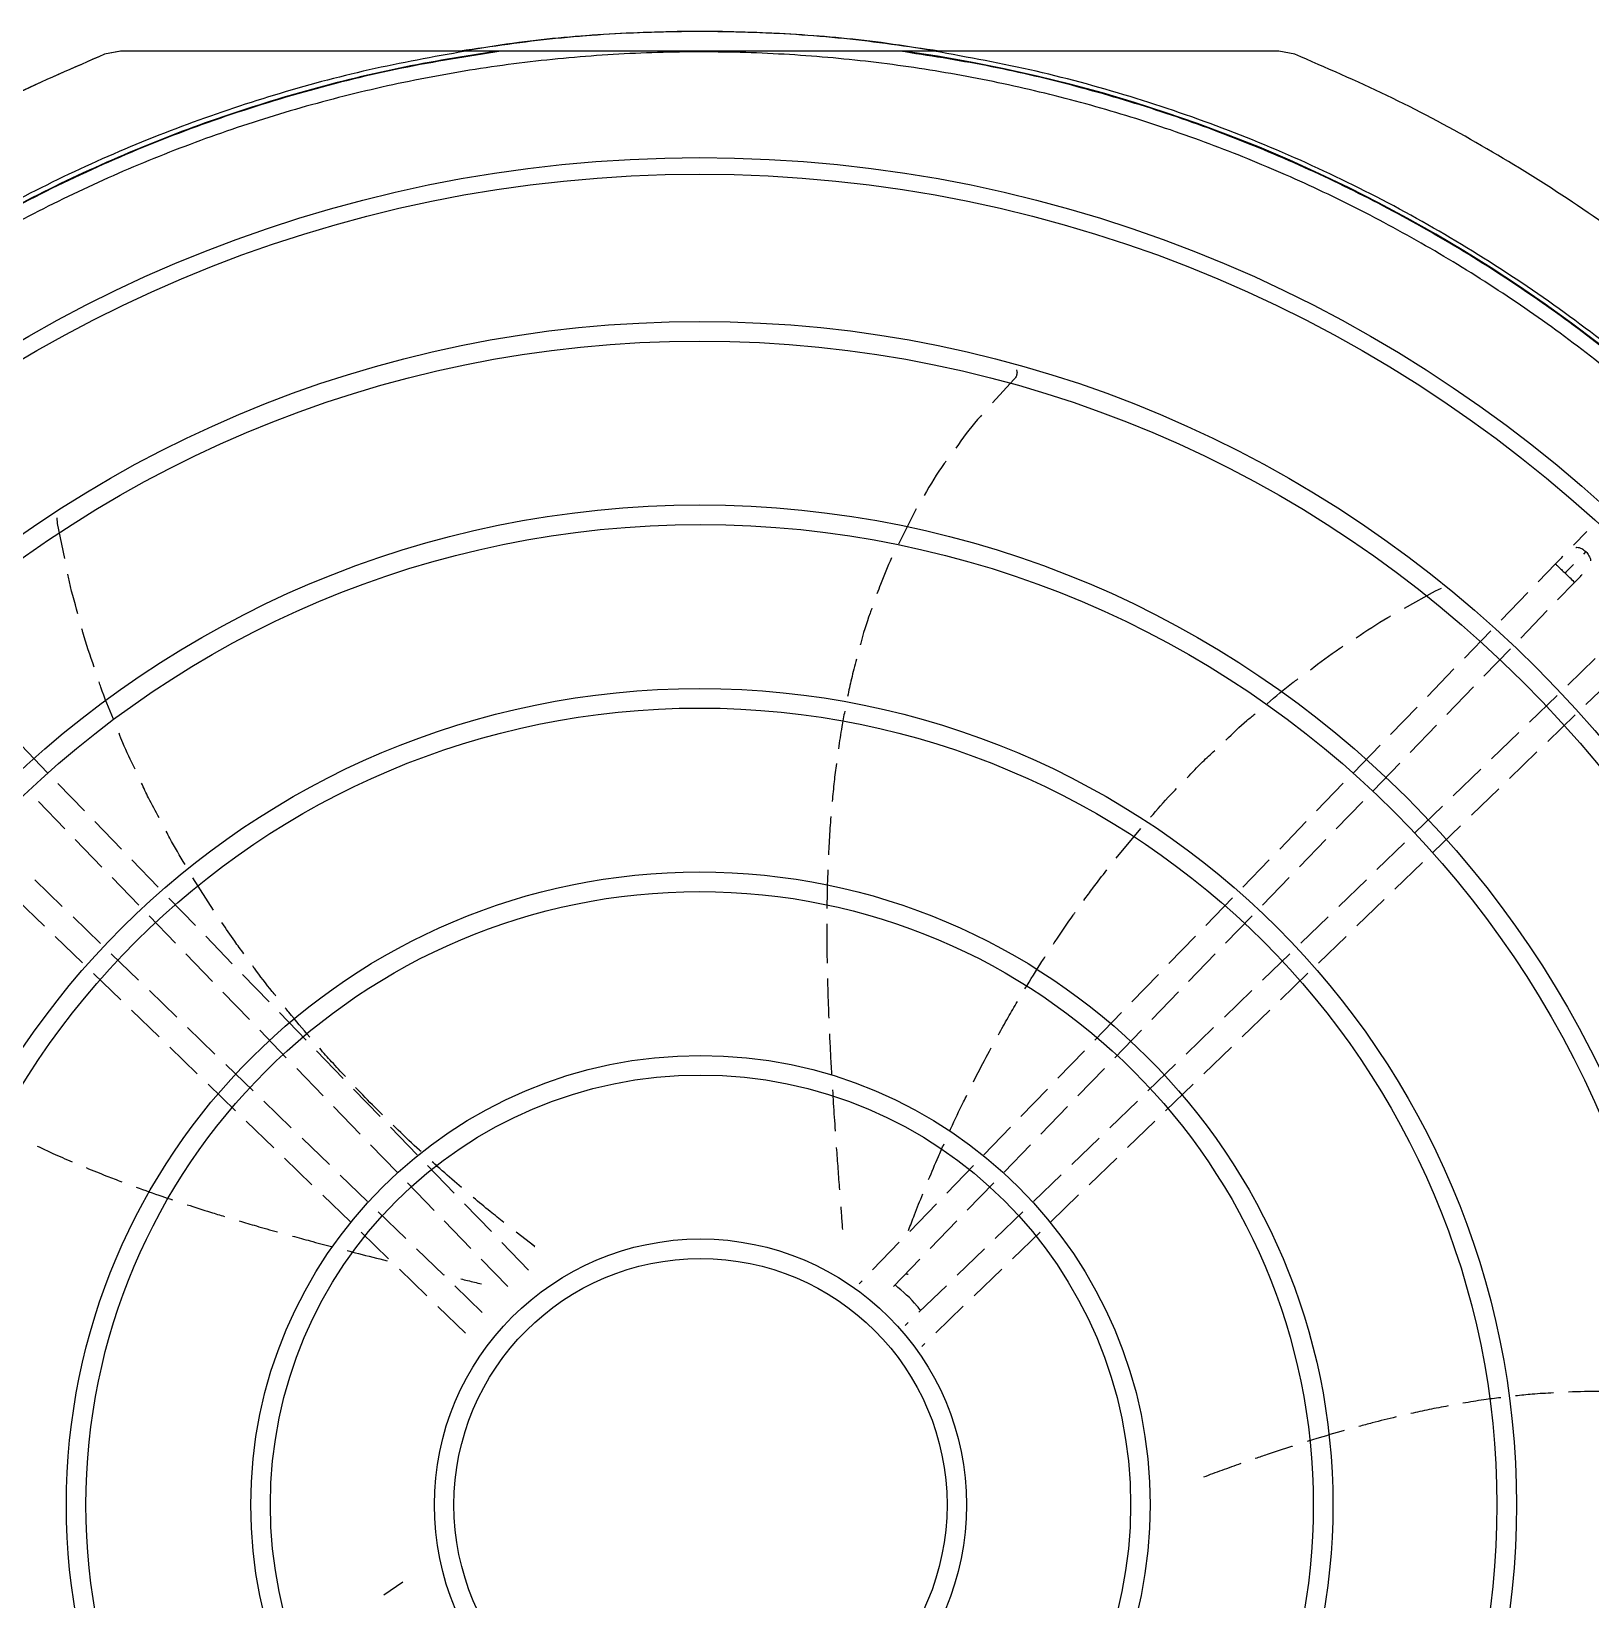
# Model space of a CAD drawing. Extents: x -31 to 236, y -16 to 155.
# Drawn here: x 36.84 to 48.4, y 62.48 to 74.11 of the extents above; entities that cross this region are included whole.
import ezdxf

# ---------------------------------------------------------------- set-up
doc = ezdxf.new("R2010")
doc.units = 0
doc.header["$MEASUREMENT"] = 0
doc.layers.get('0').update_dxf_attribs({"linetype": 'CONTINUOUS'})

msp = doc.modelspace()

# ---------------------------------------------------------------- linework, layer by layer
at = {"color": 7, "linetype": 'Continuous', "lineweight": 25}
for p, q in [((37.49719, 73.9656), (37.3777, 73.94205)), ((37.3777, 73.94205), (37.37848, 73.94205)), ((37.49797, 73.9656), (37.37848, 73.94205)), ((37.49797, 73.9656), (37.49719, 73.9656)), ((40.05469, 73.9656), (37.49797, 73.9656)), ((40.2902, 73.96559), (40.05469, 73.9656)), ((43.53087, 73.9656), (43.30404, 73.9656)), ((46.0876, 73.9656), (43.53087, 73.9656)), ((46.20709, 73.94205), (46.0876, 73.9656)), ((44.12291, 71.52914), (43.96512, 71.35556)), ((43.39704, 70.56923), (43.26593, 70.30804)), ((37.02973, 70.46119), (37.02615, 70.50347)), ((37.03038, 70.46119), (37.02674, 70.50387)), ((37.03038, 70.46119), (37.02973, 70.46119)), ((37.08244, 70.20035), (37.03038, 70.46119)), ((48.37144, 70.40111), (48.27448, 70.3004)), ((48.13977, 70.16076), (48.01092, 70.02749)), ((47.02102, 69.83318), (47.25027, 69.96171)), ((47.24963, 69.96171), (47.29309, 69.98001)), ((47.25027, 69.96171), (47.24963, 69.96171)), ((47.25027, 69.96171), (47.29329, 69.97984)), ((47.93442, 69.94837), (47.73699, 69.74418)), ((48.15584, 69.89418), (48.28125, 70.02388)), ((47.88192, 69.61088), (48.07897, 69.81468)), ((47.66029, 69.66486), (47.46376, 69.46161)), ((47.60804, 69.32762), (47.80539, 69.53174)), ((47.38646, 69.38166), (47.18933, 69.17778)), ((48.43487, 69.45829), (48.23105, 69.26121)), ((47.33447, 69.0447), (47.53167, 69.24864)), ((48.36483, 69.11674), (48.56916, 69.31431)), ((48.15174, 69.18452), (47.94824, 68.98776)), ((47.11306, 69.0989), (46.91592, 68.89501)), ((48.08184, 68.84311), (48.28561, 69.04015)), ((47.06084, 68.7617), (47.2579, 68.9655)), ((47.8687, 68.91085), (47.66498, 68.71387)), ((36.95603, 68.61097), (36.75884, 68.81491)), ((46.83874, 68.81519), (46.64184, 68.61155)), ((46.78679, 68.47827), (46.9844, 68.68264)), ((47.79833, 68.56899), (48.00236, 68.76627)), ((47.58577, 68.63729), (47.38198, 68.44024)), ((37.22974, 68.32788), (37.03197, 68.53242)), ((46.56588, 68.53299), (46.36766, 68.32798)), ((47.51571, 68.29572), (47.71961, 68.49287)), ((36.88743, 68.39872), (37.08446, 68.19495)), ((46.51372, 68.19585), (46.71026, 68.39912)), ((47.30254, 68.36343), (47.09934, 68.16695)), ((37.50336, 68.04491), (37.30573, 68.24929)), ((44.88058, 67.97798), (45.06314, 68.19845)), ((46.29133, 68.24905), (46.09411, 68.04507)), ((47.23171, 68.02112), (47.43594, 68.21859)), ((37.16094, 68.11585), (37.3582, 67.91183)), ((46.24003, 67.9128), (46.43644, 68.11592)), ((47.02002, 68.09026), (46.81566, 67.89266)), ((37.77705, 67.76184), (37.58057, 67.96505)), ((46.01726, 67.96559), (45.82018, 67.76177)), ((46.94871, 67.74749), (47.15278, 67.94481)), ((37.06394, 67.61971), (36.86079, 67.81613)), ((37.43437, 67.83306), (37.63155, 67.62913)), ((38.18605, 67.5925), (38.03381, 67.83265)), ((45.96568, 67.62906), (46.16363, 67.83378)), ((46.73725, 67.81684), (46.53267, 67.61904)), ((36.72793, 67.67077), (36.93234, 67.47313)), ((38.0516, 67.47789), (37.85453, 67.68171)), ((45.74363, 67.68259), (45.54669, 67.47891)), ((46.66606, 67.47418), (46.86917, 67.67058)), ((37.34782, 67.34522), (37.14423, 67.54207)), ((37.70805, 67.55002), (37.90561, 67.34569)), ((45.69216, 67.34617), (45.88956, 67.55033)), ((46.45335, 67.54234), (46.25059, 67.34629)), ((37.0117, 67.3964), (37.21489, 67.19993)), ((38.3259, 67.19421), (38.12848, 67.39839)), ((45.47005, 67.39965), (45.27275, 67.1956)), ((46.38197, 67.1995), (46.58646, 67.39722)), ((37.63035, 67.07204), (37.4273, 67.26836)), ((37.98156, 67.26714), (38.17901, 67.06293)), ((45.41857, 67.06322), (45.61562, 67.26701)), ((46.17042, 67.26877), (45.96693, 67.07202)), ((37.29507, 67.1224), (37.4991, 66.92512)), ((38.59907, 66.91168), (38.40222, 67.11528)), ((45.19511, 67.1153), (44.9981, 66.91155)), ((46.09913, 66.92602), (46.30344, 67.12356)), ((37.91409, 66.79768), (37.71042, 66.99461)), ((38.25592, 66.98338), (38.45257, 66.78001)), ((45.14539, 66.78069), (45.34242, 66.98446)), ((45.88754, 66.99525), (45.68369, 66.79815)), ((37.57842, 66.84843), (37.78266, 66.65094)), ((38.87419, 66.62715), (38.6766, 66.8315)), ((44.92078, 66.83158), (44.72338, 66.62742)), ((45.81604, 66.6523), (46.01998, 66.84949)), ((38.19714, 66.524), (37.99261, 66.72176)), ((38.52897, 66.70099), (38.72647, 66.49673)), ((44.87111, 66.49702), (45.06805, 66.7007)), ((45.6041, 66.72119), (45.40032, 66.52415)), ((37.86158, 66.57464), (38.06542, 66.37755)), ((45.53185, 66.37751), (45.73575, 66.57466)), ((38.48023, 66.25028), (38.27659, 66.44718)), ((39.1485, 66.34345), (38.95067, 66.54805)), ((44.64665, 66.54807), (44.44949, 66.34415)), ((45.32137, 66.44782), (45.11738, 66.25058)), ((38.80334, 66.41723), (39.00048, 66.21334)), ((44.59724, 66.21378), (44.79418, 66.41745)), ((38.14549, 66.30012), (38.34976, 66.10262)), ((39.42297, 66.05959), (39.22517, 66.26416)), ((44.37238, 66.26441), (44.17465, 66.05991)), ((45.24787, 66.10293), (45.45209, 66.30039)), ((38.76271, 65.97715), (38.55897, 66.17415)), ((39.07668, 66.13453), (39.27422, 65.93023)), ((44.3235, 65.93067), (44.52047, 66.13437)), ((45.03888, 66.17467), (44.83456, 65.97712)), ((38.42833, 66.02664), (38.63305, 65.82869)), ((44.96512, 65.82953), (45.16886, 66.02653)), ((39.04588, 65.70335), (38.8427, 65.8998)), ((39.69707, 65.7761), (39.4994, 65.98054)), ((44.09781, 65.98044), (43.90052, 65.7764)), ((44.75566, 65.90082), (44.55136, 65.70328)), ((38.71291, 65.75148), (38.9168, 65.55434)), ((39.35063, 65.85121), (39.5474, 65.64771)), ((44.05021, 65.64802), (44.2467, 65.85124)), ((44.68054, 65.55437), (44.8856, 65.75265)), ((39.97246, 65.49128), (39.77445, 65.69607)), ((43.82304, 65.69627), (43.62572, 65.49219)), ((39.32972, 65.4289), (39.12565, 65.62622)), ((39.62458, 65.56788), (39.82181, 65.3639)), ((43.7763, 65.36473), (43.97292, 65.56808)), ((44.47251, 65.62704), (44.26789, 65.4292)), ((38.99633, 65.47744), (39.20127, 65.27928)), ((40.24765, 65.20668), (40.04866, 65.41248)), ((43.54864, 65.41248), (43.34992, 65.20695)), ((44.39636, 65.27959), (44.60195, 65.47838)), ((39.61201, 65.15596), (39.40846, 65.35277)), ((39.89744, 65.28568), (40.09565, 65.08069)), ((43.50193, 65.08097), (43.69953, 65.28533)), ((44.18951, 65.35341), (43.98481, 65.15549)), ((39.28032, 65.20285), (39.48477, 65.00517)), ((40.56847, 65.09685), (40.43055, 65.20301)), ((44.11225, 65.00489), (44.31766, 65.2035)), ((39.89528, 64.88205), (39.69226, 65.07836)), ((40.52332, 64.92157), (40.32489, 65.12679)), ((40.54584, 65.11378), (40.54529, 65.11378)), ((40.56261, 65.10112), (40.56827, 65.09685)), ((40.56827, 65.09685), (40.56847, 65.09685)), ((43.27272, 65.12711), (43.07469, 64.9223)), ((43.9056, 65.0789), (43.70237, 64.88239)), ((40.17222, 65.0015), (40.36868, 64.79832)), ((43.22867, 64.79836), (43.42551, 65.00194)), ((39.56524, 64.92736), (39.76978, 64.72959)), ((39.88926, 64.88787), (39.89832, 64.88566)), ((42.99718, 64.84214), (42.97546, 64.81967)), ((43.82789, 64.72994), (44.03273, 64.928)), ((40.17943, 64.60731), (39.97525, 64.80473)), ((43.62223, 64.8049), (43.41844, 64.60786)), ((39.85006, 64.65196), (40.05519, 64.45362)), ((43.54301, 64.45448), (43.74754, 64.65225)), ((43.33915, 64.53119), (43.31711, 64.50988)), ((43.44013, 64.35501), (43.46311, 64.37722)), ((39.59074, 62.60528), (39.44913, 62.50777))]:
    msp.add_line(p, q, dxfattribs=at)
at = {"color": 8, "linetype": 'Continuous', "lineweight": 25}
msp.add_line((48.3653, 70.25244), (48.34697, 70.23341), dxfattribs=at)
for centre, radius in [((41.79199, 63.17881), 9.99706), ((41.79199, 63.1782), 9.87436), ((41.79199, 63.17881), 8.78089), ((41.79199, 63.1782), 8.63615), ((41.79199, 63.1782), 7.41998), ((41.79818, 63.17829), 7.27453), ((41.79199, 63.1782), 6.05846), ((41.79199, 63.1782), 5.9131), ((41.79199, 63.1782), 4.69694), ((41.79199, 63.1782), 4.55158), ((41.79818, 63.1782), 3.33542), ((41.79818, 63.17829), 3.18997), ((41.79818, 63.1782), 1.9739), ((41.79818, 63.17829), 1.82845)]:
    msp.add_circle(centre, radius)
at = {"color": 7, "linetype": 'Continuous', "lineweight": 25}
msp.add_arc((41.7971, 63.17819), 10.89215, 277.952419, 82.047581, dxfattribs=at)
at = {"color": 8, "linetype": 'Continuous', "lineweight": 25}
msp.add_arc((37.13028, 58.59711), 15.96606, 45.699879, 46.052529, dxfattribs=at)
at = {"color": 7, "linetype": 'Continuous', "lineweight": 25}
for points, knots in [([(43.56857, 73.9656), (43.33308, 73.99982), (42.86209, 74.06827), (42.14898, 74.11245), (41.43503, 74.11245), (40.72192, 74.06827), (40.25093, 73.99982), (40.01544, 73.9656)], [0, 0, 0, 0, 0.20000006, 0.40000001, 0.59999999, 0.79999994, 1, 1, 1, 1]), ([(43.49981, 73.97241), (43.37926, 73.99231), (43.03721, 74.04877), (42.46749, 74.09653), (41.79424, 74.11941), (41.12097, 74.09683), (40.54997, 74.04916), (40.20666, 73.99262), (40.08486, 73.97256)], [0, 0, 0, 0, 0.10683841, 0.30314296, 0.49944752, 0.69575221, 0.89205686, 1, 1, 1, 1]), ([(40.05469, 73.9656), (39.81609, 73.92243), (39.3389, 73.83611), (38.63604, 73.64662), (37.94661, 73.41419), (37.27436, 73.13552), (36.62207, 72.813), (35.99274, 72.44771), (35.38891, 72.04155), (34.81412, 71.5955), (34.26769, 71.11453), (33.93197, 70.76459), (33.76412, 70.58962)], [0, 0, 0, 0, 0.09999998, 0.20000011, 0.30000004, 0.40000004, 0.50000007, 0.60000006, 0.70000007, 0.80000001, 0.90000002, 1, 1, 1, 1]), ([(40.2902, 73.96559), (40.04505, 73.9264), (39.55476, 73.84801), (38.83169, 73.66708), (38.12196, 73.44077), (37.42955, 73.16553), (36.75749, 72.84392), (36.10903, 72.47702), (35.48695, 72.06688), (34.89507, 71.61455), (34.33276, 71.12528), (33.9878, 70.76817), (33.81531, 70.58962)], [0, 0, 0, 0, 0.09999995, 0.19999994, 0.30000004, 0.39999999, 0.49999996, 0.59999997, 0.69999999, 0.8, 0.89999999, 1, 1, 1, 1]), ([(40.31865, 73.9656), (40.07269, 73.92691), (39.58076, 73.84953), (38.85516, 73.66969), (38.14289, 73.44415), (37.44794, 73.16935), (36.77339, 72.84785), (36.12254, 72.48075), (35.49817, 72.07011), (34.90415, 71.61697), (34.33984, 71.12665), (33.99372, 70.76863), (33.82066, 70.58962)], [0, 0, 0, 0, 0.1, 0.20000001, 0.29999999, 0.39999993, 0.50000004, 0.6, 0.69999999, 0.80000002, 0.90000003, 1, 1, 1, 1]), ([(33.9667, 55.76677), (34.10923, 55.62104), (34.39637, 55.32745), (34.86122, 54.91627), (35.3538, 54.52574), (35.87508, 54.16095), (36.4231, 53.82377), (36.99583, 53.51716), (37.59063, 53.24364), (38.20412, 53.00559), (38.83329, 52.80476), (39.47481, 52.64254), (40.12507, 52.52), (40.78036, 52.43768), (41.43707, 52.39572), (42.09176, 52.3938), (42.74031, 52.43119), (43.37932, 52.50667), (44.0056, 52.61862), (44.61693, 52.76533), (45.21083, 52.94481), (45.78813, 53.15593), (46.35253, 53.39943), (46.90724, 53.67733), (47.45209, 53.99099), (47.9839, 54.3402), (48.49988, 54.72463), (48.99661, 55.14329), (49.47078, 55.59471), (49.91889, 56.07661), (50.33824, 56.58684), (50.72627, 57.12284), (51.08068, 57.68163), (51.39958, 58.25998), (51.68151, 58.85458), (51.92549, 59.46211), (52.13069, 60.07849), (52.29696, 60.70008), (52.42465, 61.32334), (52.5145, 61.94558), (52.56747, 62.56375), (52.58489, 63.17819), (52.56747, 63.79263), (52.5145, 64.41079), (52.42465, 65.03303), (52.29697, 65.6563), (52.13069, 66.27789), (51.9255, 66.89427), (51.68152, 67.50179), (51.39959, 68.09639), (51.08069, 68.67475), (50.72627, 69.23354), (50.33824, 69.76953), (49.9189, 70.27976), (49.47079, 70.76167), (48.99662, 71.21309), (48.49989, 71.63175), (47.98391, 72.01619), (47.4521, 72.36538), (46.90725, 72.67906), (46.35254, 72.95696), (45.78814, 73.20046), (45.21084, 73.41158), (44.61694, 73.59105), (44.00562, 73.73777), (43.37933, 73.84972), (42.74032, 73.9252), (42.09177, 73.96259), (41.43709, 73.96067), (40.78038, 73.91871), (40.12508, 73.8364), (39.47482, 73.71385), (38.8333, 73.55164), (38.20414, 73.3508), (37.59065, 73.11276), (36.99584, 72.83923), (36.42311, 72.53262), (35.87509, 72.19545), (35.35382, 71.83066), (34.86124, 71.44013), (34.39638, 71.02895), (34.10923, 70.73535), (33.9667, 70.58962)], [0, 0, 0, 0, 0.01189592, 0.02396584, 0.03619649, 0.04857359, 0.06108194, 0.07373471, 0.0864717, 0.09927432, 0.11212355, 0.12500004, 0.13787625, 0.15072533, 0.16352795, 0.17626509, 0.18891813, 0.20142621, 0.21380317, 0.22603385, 0.23810393, 0.25000004, 0.2618959, 0.27396585, 0.28619652, 0.29857361, 0.31108196, 0.32373474, 0.33647171, 0.34927432, 0.36212355, 0.37500004, 0.38787624, 0.40072531, 0.41352793, 0.42626506, 0.4389181, 0.45142619, 0.46380314, 0.47603381, 0.48810388, 0.50000001, 0.51189586, 0.52396581, 0.53619649, 0.54857357, 0.56108191, 0.57373469, 0.58647168, 0.59927428, 0.6121235, 0.62499999, 0.63787621, 0.65072529, 0.66352791, 0.67626502, 0.68891805, 0.70142614, 0.71380312, 0.72603376, 0.73810387, 0.74999998, 0.76189582, 0.77396578, 0.78619645, 0.79857355, 0.81108188, 0.82373468, 0.83647168, 0.84927427, 0.86212351, 0.87499998, 0.88787621, 0.90072531, 0.91352792, 0.92626504, 0.93891808, 0.95142617, 0.96380314, 0.97603381, 0.98810396, 1, 1, 1, 1]), ([(37.3777, 73.94205), (37.14892, 73.84321), (36.69134, 73.64553), (36.03077, 73.29409), (35.39326, 72.90338), (34.78027, 72.47429), (34.39644, 72.15629), (34.20452, 71.99729)], [0, 0, 0, 0, 0.1999999, 0.39999997, 0.59999992, 0.79999992, 1, 1, 1, 1]), ([(37.37848, 73.94205), (37.1497, 73.84321), (36.69212, 73.64553), (36.03155, 73.29409), (35.39404, 72.90338), (34.78105, 72.47429), (34.39722, 72.15629), (34.2053, 71.99729)], [0, 0, 0, 0, 0.1999999, 0.39999997, 0.59999992, 0.79999992, 1, 1, 1, 1]), ([(40.31865, 73.9656), (40.31166, 73.9656), (40.30235, 73.9656), (40.29344, 73.9656), (40.29081, 73.9656), (40.29039, 73.9656), (40.2902, 73.9656)], [0, 0, 0, 0, 0.63974279, 0.8525965, 0.93200225, 1, 1, 1, 1]), ([(43.27569, 73.9656), (43.23392, 73.9656), (43.13799, 73.9656), (42.97138, 73.9656), (42.79845, 73.9656), (42.62464, 73.9656), (42.4555, 73.9656), (42.25978, 73.9656), (42.02967, 73.9656), (41.8009, 73.9656), (41.5965, 73.9656), (41.43284, 73.9656), (41.28821, 73.9656), (41.1541, 73.9656), (41.03242, 73.9656), (40.92049, 73.9656), (40.7806, 73.9656), (40.62168, 73.9656), (40.45521, 73.9656), (40.3593, 73.9656), (40.31865, 73.9656)], [0, 0, 0, 0, 0.04324317, 0.09933434, 0.16898775, 0.21860555, 0.2752728, 0.34015491, 0.4166497, 0.50809633, 0.57162648, 0.62346281, 0.67367881, 0.71796208, 0.75916534, 0.79680324, 0.83124432, 0.90075693, 0.95793437, 1, 1, 1, 1]), ([(43.27568, 52.3908), (43.4901, 52.42397), (43.91896, 52.4903), (44.55325, 52.63831), (45.17807, 52.8212), (45.79072, 53.04183), (46.38913, 53.29846), (46.97112, 53.59043), (47.53464, 53.91664), (48.07767, 54.27593), (48.59826, 54.66702), (49.09456, 55.08851), (49.5648, 55.5389), (50.00729, 56.01657), (50.42045, 56.51983), (50.80281, 57.04687), (51.153, 57.5958), (51.46978, 58.16468), (51.752, 58.75147), (51.99867, 59.35406), (52.2089, 59.97032), (52.38194, 60.59804), (52.51717, 61.23497), (52.61411, 61.87884), (52.67241, 62.52735), (52.69187, 63.17819), (52.67241, 63.82903), (52.61411, 64.47754), (52.51717, 65.12141), (52.38194, 65.75835), (52.2089, 66.38606), (51.99867, 67.00232), (51.75201, 67.60492), (51.46978, 68.1917), (51.15301, 68.76058), (50.80281, 69.30952), (50.42045, 69.83655), (50.00729, 70.33981), (49.5648, 70.81748), (49.09457, 71.26787), (48.59827, 71.68936), (48.07768, 72.08045), (47.53465, 72.43974), (46.97113, 72.76595), (46.38914, 73.05793), (45.79073, 73.31456), (45.17808, 73.53519), (44.55326, 73.71808), (43.91897, 73.86608), (43.49011, 73.93242), (43.27569, 73.96559)], [0, 0, 0, 0, 0.02083334, 0.04166665, 0.06250003, 0.08333335, 0.10416665, 0.125, 0.1458333, 0.16666668, 0.18749997, 0.20833336, 0.22916668, 0.25000001, 0.27083332, 0.29166664, 0.31250001, 0.33333334, 0.35416664, 0.37499996, 0.39583334, 0.41666666, 0.43749998, 0.4583333, 0.47916665, 0.5, 0.5208333, 0.54166664, 0.5625, 0.58333332, 0.60416664, 0.62499998, 0.64583333, 0.66666665, 0.68749999, 0.70833331, 0.72916664, 0.74999997, 0.77083333, 0.79166666, 0.81249999, 0.83333331, 0.85416669, 0.875, 0.89583335, 0.91666666, 0.9375, 0.95833334, 0.97916668, 1, 1, 1, 1]), ([(43.30404, 73.9656), (43.30384, 73.9656), (43.3034, 73.9656), (43.30072, 73.9656), (43.29185, 73.9656), (43.28259, 73.9656), (43.27569, 73.9656)], [0, 0, 0, 0, 0.0693699, 0.15028831, 0.36656205, 1, 1, 1, 1]), ([(43.53089, 52.39079), (43.78375, 52.43684), (44.28946, 52.52893), (45.0333, 52.73443), (45.76163, 52.98804), (46.47005, 53.29339), (47.15525, 53.64764), (47.81374, 54.04939), (48.44229, 54.49653), (49.03775, 54.98689), (49.59716, 55.51799), (50.11774, 56.08721), (50.5969, 56.69171), (51.03225, 57.32848), (51.42164, 57.99436), (51.76311, 58.68603), (52.05497, 59.40006), (52.29578, 60.13288), (52.48432, 60.88085), (52.61967, 61.64026), (52.70115, 62.40731), (52.72836, 63.1782), (52.70115, 63.9491), (52.61967, 64.71615), (52.48432, 65.47556), (52.29577, 66.22353), (52.05496, 66.95635), (51.7631, 67.67037), (51.42163, 68.36204), (51.03224, 69.02792), (50.59689, 69.6647), (50.11773, 70.2692), (49.59715, 70.83841), (49.03774, 71.36952), (48.44228, 71.85987), (47.81373, 72.30701), (47.15523, 72.70876), (46.47004, 73.06301), (45.76162, 73.36835), (45.03328, 73.62197), (44.28945, 73.82747), (43.78373, 73.91956), (43.53087, 73.9656)], [0, 0, 0, 0, 0.02500002, 0.05000002, 0.07500002, 0.10000003, 0.12499999, 0.15000004, 0.17499999, 0.20000003, 0.22500003, 0.25, 0.27500001, 0.30000002, 0.325, 0.35000002, 0.375, 0.4, 0.42500002, 0.45000001, 0.47500003, 0.50000003, 0.52499999, 0.55000001, 0.57500001, 0.6, 0.62500003, 0.65, 0.67500002, 0.70000003, 0.72500002, 0.75000002, 0.77499999, 0.80000001, 0.825, 0.85000003, 0.87500003, 0.89999998, 0.92500001, 0.95, 0.975, 1, 1, 1, 1]), ([(49.38027, 71.99729), (49.18835, 72.15629), (48.80452, 72.47429), (48.19153, 72.90338), (47.55403, 73.29409), (46.89345, 73.64553), (46.43588, 73.84321), (46.20709, 73.94205)], [0, 0, 0, 0, 0.20000021, 0.40000034, 0.60000016, 0.8000001, 1, 1, 1, 1]), ([(44.14165, 71.60136), (44.14205, 71.60055), (44.14608, 71.59235), (44.14681, 71.57418), (44.14021, 71.54913), (44.12889, 71.53606), (44.12291, 71.52914)], [0, 0, 0, 0, 0.03441779, 0.34674817, 0.65470446, 1, 1, 1, 1]), ([(43.88196, 71.26408), (43.87193, 71.2532), (43.80219, 71.17746), (43.7429, 71.09252), (43.69212, 71.01978)], [0, 0, 0, 0, 0.14368106, 1, 1, 1, 1]), ([(43.61848, 70.92245), (43.61415, 70.91676), (43.55357, 70.83724), (43.50419, 70.74962), (43.45835, 70.66827)], [0, 0, 0, 0, 0.07155229, 1, 1, 1, 1]), ([(43.21515, 70.20483), (43.18651, 70.13964), (43.1479, 70.05175), (43.1157, 69.9612), (43.10738, 69.93782)], [0, 0, 0, 0, 0.74172959, 1, 1, 1, 1]), ([(48.19349, 70.21636), (48.18525, 70.20782), (48.16812, 70.19008), (48.14943, 70.17075), (48.13973, 70.16071)], [0, 0, 0, 0, 0.48080331, 1, 1, 1, 1]), ([(37.1812, 69.79083), (37.15495, 69.88079), (37.12657, 69.97804), (37.10709, 70.0768), (37.10563, 70.08421)], [0, 0, 0, 0, 0.92498512, 1, 1, 1, 1]), ([(48.27227, 70.156), (48.261, 70.14434), (48.24086, 70.12349), (48.21993, 70.10183), (48.21071, 70.0923)], [0, 0, 0, 0, 0.55959197, 1, 1, 1, 1]), ([(48.28125, 70.02388), (48.29084, 70.0338), (48.31001, 70.05364), (48.3294, 70.07369), (48.33765, 70.08226), (48.33791, 70.08253)], [0, 0, 0, 0, 0.49208074, 0.98383176, 1, 1, 1, 1]), ([(43.06914, 69.83238), (43.06461, 69.81998), (43.03244, 69.73183), (43.00382, 69.641), (42.9834, 69.56176), (42.98312, 69.56069)], [0, 0, 0, 0, 0.13901916, 0.98836936, 1, 1, 1, 1]), ([(46.66173, 69.61278), (46.73843, 69.665), (46.82192, 69.72185), (46.90959, 69.77072), (46.91672, 69.7747)], [0, 0, 0, 0, 0.91860531, 1, 1, 1, 1]), ([(37.30225, 69.39384), (37.2715, 69.47976), (37.23788, 69.5737), (37.21294, 69.66976), (37.21081, 69.67796)], [0, 0, 0, 0, 0.91463814, 1, 1, 1, 1]), ([(46.3216, 69.37525), (46.3931, 69.43045), (46.47209, 69.49143), (46.55577, 69.54481), (46.5637, 69.54987)], [0, 0, 0, 0, 0.9052251, 1, 1, 1, 1]), ([(42.95565, 69.45424), (42.94251, 69.40541), (42.91786, 69.31381), (42.89857, 69.22091), (42.88957, 69.17752)], [0, 0, 0, 0, 0.53302143, 1, 1, 1, 1]), ([(37.44415, 69.00967), (37.41075, 69.08818), (37.37215, 69.17893), (37.34197, 69.27238), (37.3379, 69.28498)], [0, 0, 0, 0, 0.86519445, 1, 1, 1, 1]), ([(46.00075, 69.12238), (46.0642, 69.17759), (46.13827, 69.24203), (46.21749, 69.29933), (46.22884, 69.30755)], [0, 0, 0, 0, 0.85662034, 1, 1, 1, 1]), ([(42.86811, 69.06888), (42.86071, 69.03045), (42.84283, 68.93754), (42.82914, 68.84392), (42.82111, 68.78902)], [0, 0, 0, 0, 0.41362392, 1, 1, 1, 1]), ([(45.69541, 68.85364), (45.74647, 68.90333), (45.81631, 68.97129), (45.89168, 69.03255), (45.91195, 69.04902)], [0, 0, 0, 0, 0.73116059, 1, 1, 1, 1]), ([(37.60449, 68.63871), (37.57287, 68.70288), (37.52988, 68.79013), (37.49495, 68.88058), (37.48572, 68.9045)], [0, 0, 0, 0, 0.73556522, 1, 1, 1, 1]), ([(45.40754, 68.5741), (45.44502, 68.61387), (45.51123, 68.6841), (45.58241, 68.74898), (45.61328, 68.77712)], [0, 0, 0, 0, 0.56623899, 1, 1, 1, 1]), ([(42.80636, 68.67983), (42.80045, 68.63507), (42.78808, 68.54141), (42.77962, 68.44732), (42.7752, 68.39821)], [0, 0, 0, 0, 0.47798608, 1, 1, 1, 1]), ([(37.7824, 68.27674), (37.75569, 68.3255), (37.70933, 68.41017), (37.66959, 68.49791), (37.65275, 68.53511)], [0, 0, 0, 0, 0.57600757, 1, 1, 1, 1]), ([(45.13606, 68.28098), (45.18547, 68.33807), (45.24823, 68.41058), (45.31516, 68.47899), (45.3294, 68.49354)], [0, 0, 0, 0, 0.78724041, 1, 1, 1, 1]), ([(42.76548, 68.28682), (42.76091, 68.22861), (42.75349, 68.13397), (42.74934, 68.03914), (42.74774, 68.00264)], [0, 0, 0, 0, 0.61508368, 1, 1, 1, 1]), ([(37.97668, 67.92925), (37.93741, 67.99426), (37.888, 68.07606), (37.84377, 68.16054), (37.8347, 68.17787)], [0, 0, 0, 0, 0.79481491, 1, 1, 1, 1]), ([(42.7425, 67.89019), (42.74009, 67.81908), (42.73685, 67.72356), (42.73613, 67.62801), (42.73595, 67.60358)], [0, 0, 0, 0, 0.74440751, 1, 1, 1, 1]), ([(44.64189, 67.66383), (44.66394, 67.69458), (44.71916, 67.77156), (44.77772, 67.84601), (44.81289, 67.89073)], [0, 0, 0, 0, 0.39944591, 1, 1, 1, 1]), ([(38.41127, 67.2683), (38.38851, 67.29922), (38.3325, 67.37529), (38.27992, 67.45378), (38.24871, 67.50037)], [0, 0, 0, 0, 0.40642054, 1, 1, 1, 1]), ([(44.41609, 67.33994), (44.42406, 67.35213), (44.47126, 67.42431), (44.52467, 67.50256), (44.57177, 67.56729), (44.57647, 67.57375)], [0, 0, 0, 0, 0.15458064, 0.9155957, 1, 1, 1, 1]), ([(42.73483, 67.48963), (42.73483, 67.48953), (42.73409, 67.42549), (42.73503, 67.3285), (42.73689, 67.23165), (42.73752, 67.19871)], [0, 0, 0, 0, 0.00104442, 0.66025061, 1, 1, 1, 1]), ([(38.64974, 66.95332), (38.64021, 66.96517), (38.58575, 67.03285), (38.52787, 67.10774), (38.48129, 67.17195), (38.47702, 67.17783)], [0, 0, 0, 0, 0.16161629, 0.92321009, 1, 1, 1, 1]), ([(44.20483, 67.00742), (44.24607, 67.07518), (44.29496, 67.15552), (44.34726, 67.23498), (44.35544, 67.24742)], [0, 0, 0, 0, 0.84343876, 1, 1, 1, 1]), ([(42.7397, 67.08466), (42.74095, 67.03748), (42.74355, 66.93952), (42.74757, 66.84162), (42.74965, 66.79086)], [0, 0, 0, 0, 0.48157207, 1, 1, 1, 1]), ([(44.00767, 66.66608), (44.03125, 66.709), (44.07634, 66.7911), (44.12573, 66.874), (44.1493, 66.91357)], [0, 0, 0, 0, 0.52277898, 1, 1, 1, 1]), ([(38.90065, 66.6498), (38.84855, 66.71041), (38.78705, 66.78197), (38.72742, 66.85652), (38.7183, 66.86792)], [0, 0, 0, 0, 0.84707943, 1, 1, 1, 1]), ([(39.16456, 66.35678), (39.13051, 66.39299), (39.06664, 66.46093), (39.00331, 66.53321), (38.97374, 66.56696)], [0, 0, 0, 0, 0.53304752, 1, 1, 1, 1]), ([(42.75468, 66.67435), (42.75692, 66.62578), (42.76151, 66.52615), (42.76731, 66.42658), (42.77028, 66.37556)], [0, 0, 0, 0, 0.48754648, 1, 1, 1, 1]), ([(43.82311, 66.31687), (43.83454, 66.33996), (43.87554, 66.42273), (43.92138, 66.50791), (43.95444, 66.56934)], [0, 0, 0, 0, 0.27889732, 1, 1, 1, 1]), ([(39.43979, 66.07344), (39.42072, 66.09207), (39.35453, 66.15673), (39.28752, 66.22679), (39.23981, 66.27666)], [0, 0, 0, 0, 0.28801389, 1, 1, 1, 1]), ([(42.77725, 66.25724), (42.77925, 66.22461), (42.78549, 66.12287), (42.79246, 66.02116), (42.7972, 65.95207)], [0, 0, 0, 0, 0.32073884, 1, 1, 1, 1]), ([(43.65046, 65.95931), (43.65239, 65.96363), (43.68307, 66.03219), (43.72378, 66.11833), (43.76561, 66.20179), (43.77368, 66.21788)], [0, 0, 0, 0, 0.0515203, 0.81709371, 1, 1, 1, 1]), ([(39.72567, 65.7998), (39.72167, 65.80342), (39.66553, 65.85412), (39.59647, 65.91912), (39.53081, 65.98388), (39.51872, 65.9958)], [0, 0, 0, 0, 0.05896179, 0.82678494, 1, 1, 1, 1]), ([(36.87925, 65.84133), (36.91753, 65.82307), (37.00323, 65.78219), (37.09055, 65.74491), (37.13888, 65.72428)], [0, 0, 0, 0, 0.44658647, 1, 1, 1, 1]), ([(42.80576, 65.8306), (42.80763, 65.80405), (42.81324, 65.72461), (42.82098, 65.61983), (42.82684, 65.54158), (42.82874, 65.51624)], [0, 0, 0, 0, 0.25338042, 0.75820199, 1, 1, 1, 1]), ([(43.49033, 65.59234), (43.51381, 65.64897), (43.54988, 65.736), (43.5908, 65.82646), (43.60509, 65.85805)], [0, 0, 0, 0, 0.65078455, 1, 1, 1, 1]), ([(37.24084, 65.68128), (37.29217, 65.66005), (37.38014, 65.62367), (37.46931, 65.59036), (37.50644, 65.57648)], [0, 0, 0, 0, 0.58350666, 1, 1, 1, 1]), ([(40.02594, 65.53373), (39.97853, 65.57419), (39.90705, 65.63522), (39.83377, 65.70192), (39.80909, 65.72439)], [0, 0, 0, 0, 0.6631535, 1, 1, 1, 1]), ([(37.61148, 65.53705), (37.67557, 65.51382), (37.7657, 65.48115), (37.85663, 65.45087), (37.88289, 65.44212)], [0, 0, 0, 0, 0.71116452, 1, 1, 1, 1]), ([(37.9903, 65.40618), (38.04834, 65.38735), (38.14091, 65.35732), (38.23405, 65.32916), (38.26879, 65.31866)], [0, 0, 0, 0, 0.62701032, 1, 1, 1, 1]), ([(40.34026, 65.27447), (40.30642, 65.30125), (40.23183, 65.36027), (40.15502, 65.42475), (40.11306, 65.45997)], [0, 0, 0, 0, 0.45365536, 1, 1, 1, 1]), ([(43.3408, 65.21408), (43.3553, 65.25307), (43.38844, 65.34218), (43.42605, 65.43506), (43.44721, 65.48731)], [0, 0, 0, 0, 0.43754448, 1, 1, 1, 1]), ([(38.37688, 65.2859), (38.4193, 65.27336), (38.51372, 65.24543), (38.60852, 65.21888), (38.66074, 65.20425)], [0, 0, 0, 0, 0.4492195, 1, 1, 1, 1]), ([(42.83824, 65.38974), (42.8398, 65.36912), (42.844, 65.3134), (42.84822, 65.25772), (42.85087, 65.22264)], [0, 0, 0, 0, 0.37004927, 1, 1, 1, 1]), ([(38.77165, 65.17352), (38.81574, 65.16141), (38.91254, 65.13483), (39.00965, 65.10941), (39.06254, 65.09557)], [0, 0, 0, 0, 0.45544393, 1, 1, 1, 1]), ([(39.17669, 65.06584), (39.20509, 65.05849), (39.304, 65.03293), (39.4031, 65.00808), (39.47375, 64.99037)], [0, 0, 0, 0, 0.28717143, 1, 1, 1, 1]), ([(40.54584, 65.11378), (40.54635, 65.11339), (40.54741, 65.1126), (40.55124, 65.1097), (40.55653, 65.10571), (40.56057, 65.10265), (40.56261, 65.10112)], [0, 0, 0, 0, 0.2360288, 0.48492993, 0.74046576, 1, 1, 1, 1]), ([(40.02128, 64.85568), (40.0379, 64.85164), (40.08872, 64.83926), (40.1395, 64.82691), (40.17368, 64.8186)], [0, 0, 0, 0, 0.32699072, 1, 1, 1, 1]), ([(43.33763, 64.88752), (43.33685, 64.88798), (43.33473, 64.88924), (43.32955, 64.89101), (43.32403, 64.89229), (43.31975, 64.89181), (43.31893, 64.89171)], [0, 0, 0, 0, 0.15949577, 0.43227039, 0.89123346, 1, 1, 1, 1]), ([(43.43205, 64.62102), (43.42323, 64.63224), (43.36763, 64.70302), (43.29901, 64.76187), (43.24127, 64.81139)], [0, 0, 0, 0, 0.15857925, 1, 1, 1, 1]), ([(48.12489, 64.00941), (48.07246, 64.00674), (47.97802, 64.00194), (47.884, 63.99165), (47.84218, 63.98707)], [0, 0, 0, 0, 0.55514403, 1, 1, 1, 1]), ([(48.52087, 64.0177), (48.50532, 64.01829), (48.41022, 64.02188), (48.31495, 64.01871), (48.23527, 64.01606)], [0, 0, 0, 0, 0.16353052, 1, 1, 1, 1]), ([(47.34352, 63.9131), (47.29677, 63.90448), (47.20388, 63.88734), (47.1118, 63.86636), (47.06606, 63.85593)], [0, 0, 0, 0, 0.50332845, 1, 1, 1, 1]), ([(47.73333, 63.97426), (47.69191, 63.96911), (47.59782, 63.95743), (47.50435, 63.94152), (47.45203, 63.93262)], [0, 0, 0, 0, 0.44029486, 1, 1, 1, 1]), ([(46.95731, 63.83099), (46.89812, 63.81679), (46.80573, 63.79462), (46.71419, 63.76927), (46.68129, 63.76017)], [0, 0, 0, 0, 0.6406631, 1, 1, 1, 1]), ([(46.57307, 63.73067), (46.50226, 63.7103), (46.41023, 63.68383), (46.31894, 63.65496), (46.29789, 63.6483)], [0, 0, 0, 0, 0.76934196, 1, 1, 1, 1]), ([(46.18988, 63.61438), (46.18732, 63.61357), (46.12375, 63.59362), (46.03157, 63.56288), (45.94231, 63.53196), (45.91344, 63.52196)], [0, 0, 0, 0, 0.02765901, 0.6855714, 1, 1, 1, 1]), ([(45.8065, 63.48504), (45.75947, 63.46838), (45.66645, 63.43542), (45.57393, 63.40113), (45.52819, 63.38417)], [0, 0, 0, 0, 0.50556187, 1, 1, 1, 1])]:
    msp.add_open_spline(points, degree=3, knots=knots, dxfattribs=at)
at = {"color": 8, "linetype": 'Continuous', "lineweight": 25}
for points, knots in [([(48.2904, 70.28311), (48.29325, 70.28353), (48.30712, 70.2856), (48.33521, 70.27612), (48.35527, 70.26034), (48.3653, 70.25244)], [0, 0, 0, 0, 0.11476511, 0.55738726, 1, 1, 1, 1]), ([(48.3653, 70.25244), (48.37347, 70.2427), (48.3898, 70.22321), (48.40013, 70.19714), (48.39893, 70.1848), (48.39881, 70.18355)], [0, 0, 0, 0, 0.4732944, 0.9465786, 1, 1, 1, 1]), ([(48.13975, 70.16069), (48.13974, 70.1607), (48.13799, 70.16243), (48.14431, 70.15636), (48.15909, 70.14215), (48.18297, 70.11911), (48.20146, 70.10123), (48.21071, 70.0923)], [0, 0, 0, 0, 0.00099531, 0.25074074, 0.50049931, 0.75024908, 1, 1, 1, 1])]:
    msp.add_open_spline(points, degree=3, knots=knots, dxfattribs=at)

doc.saveas('drawing.dxf')
